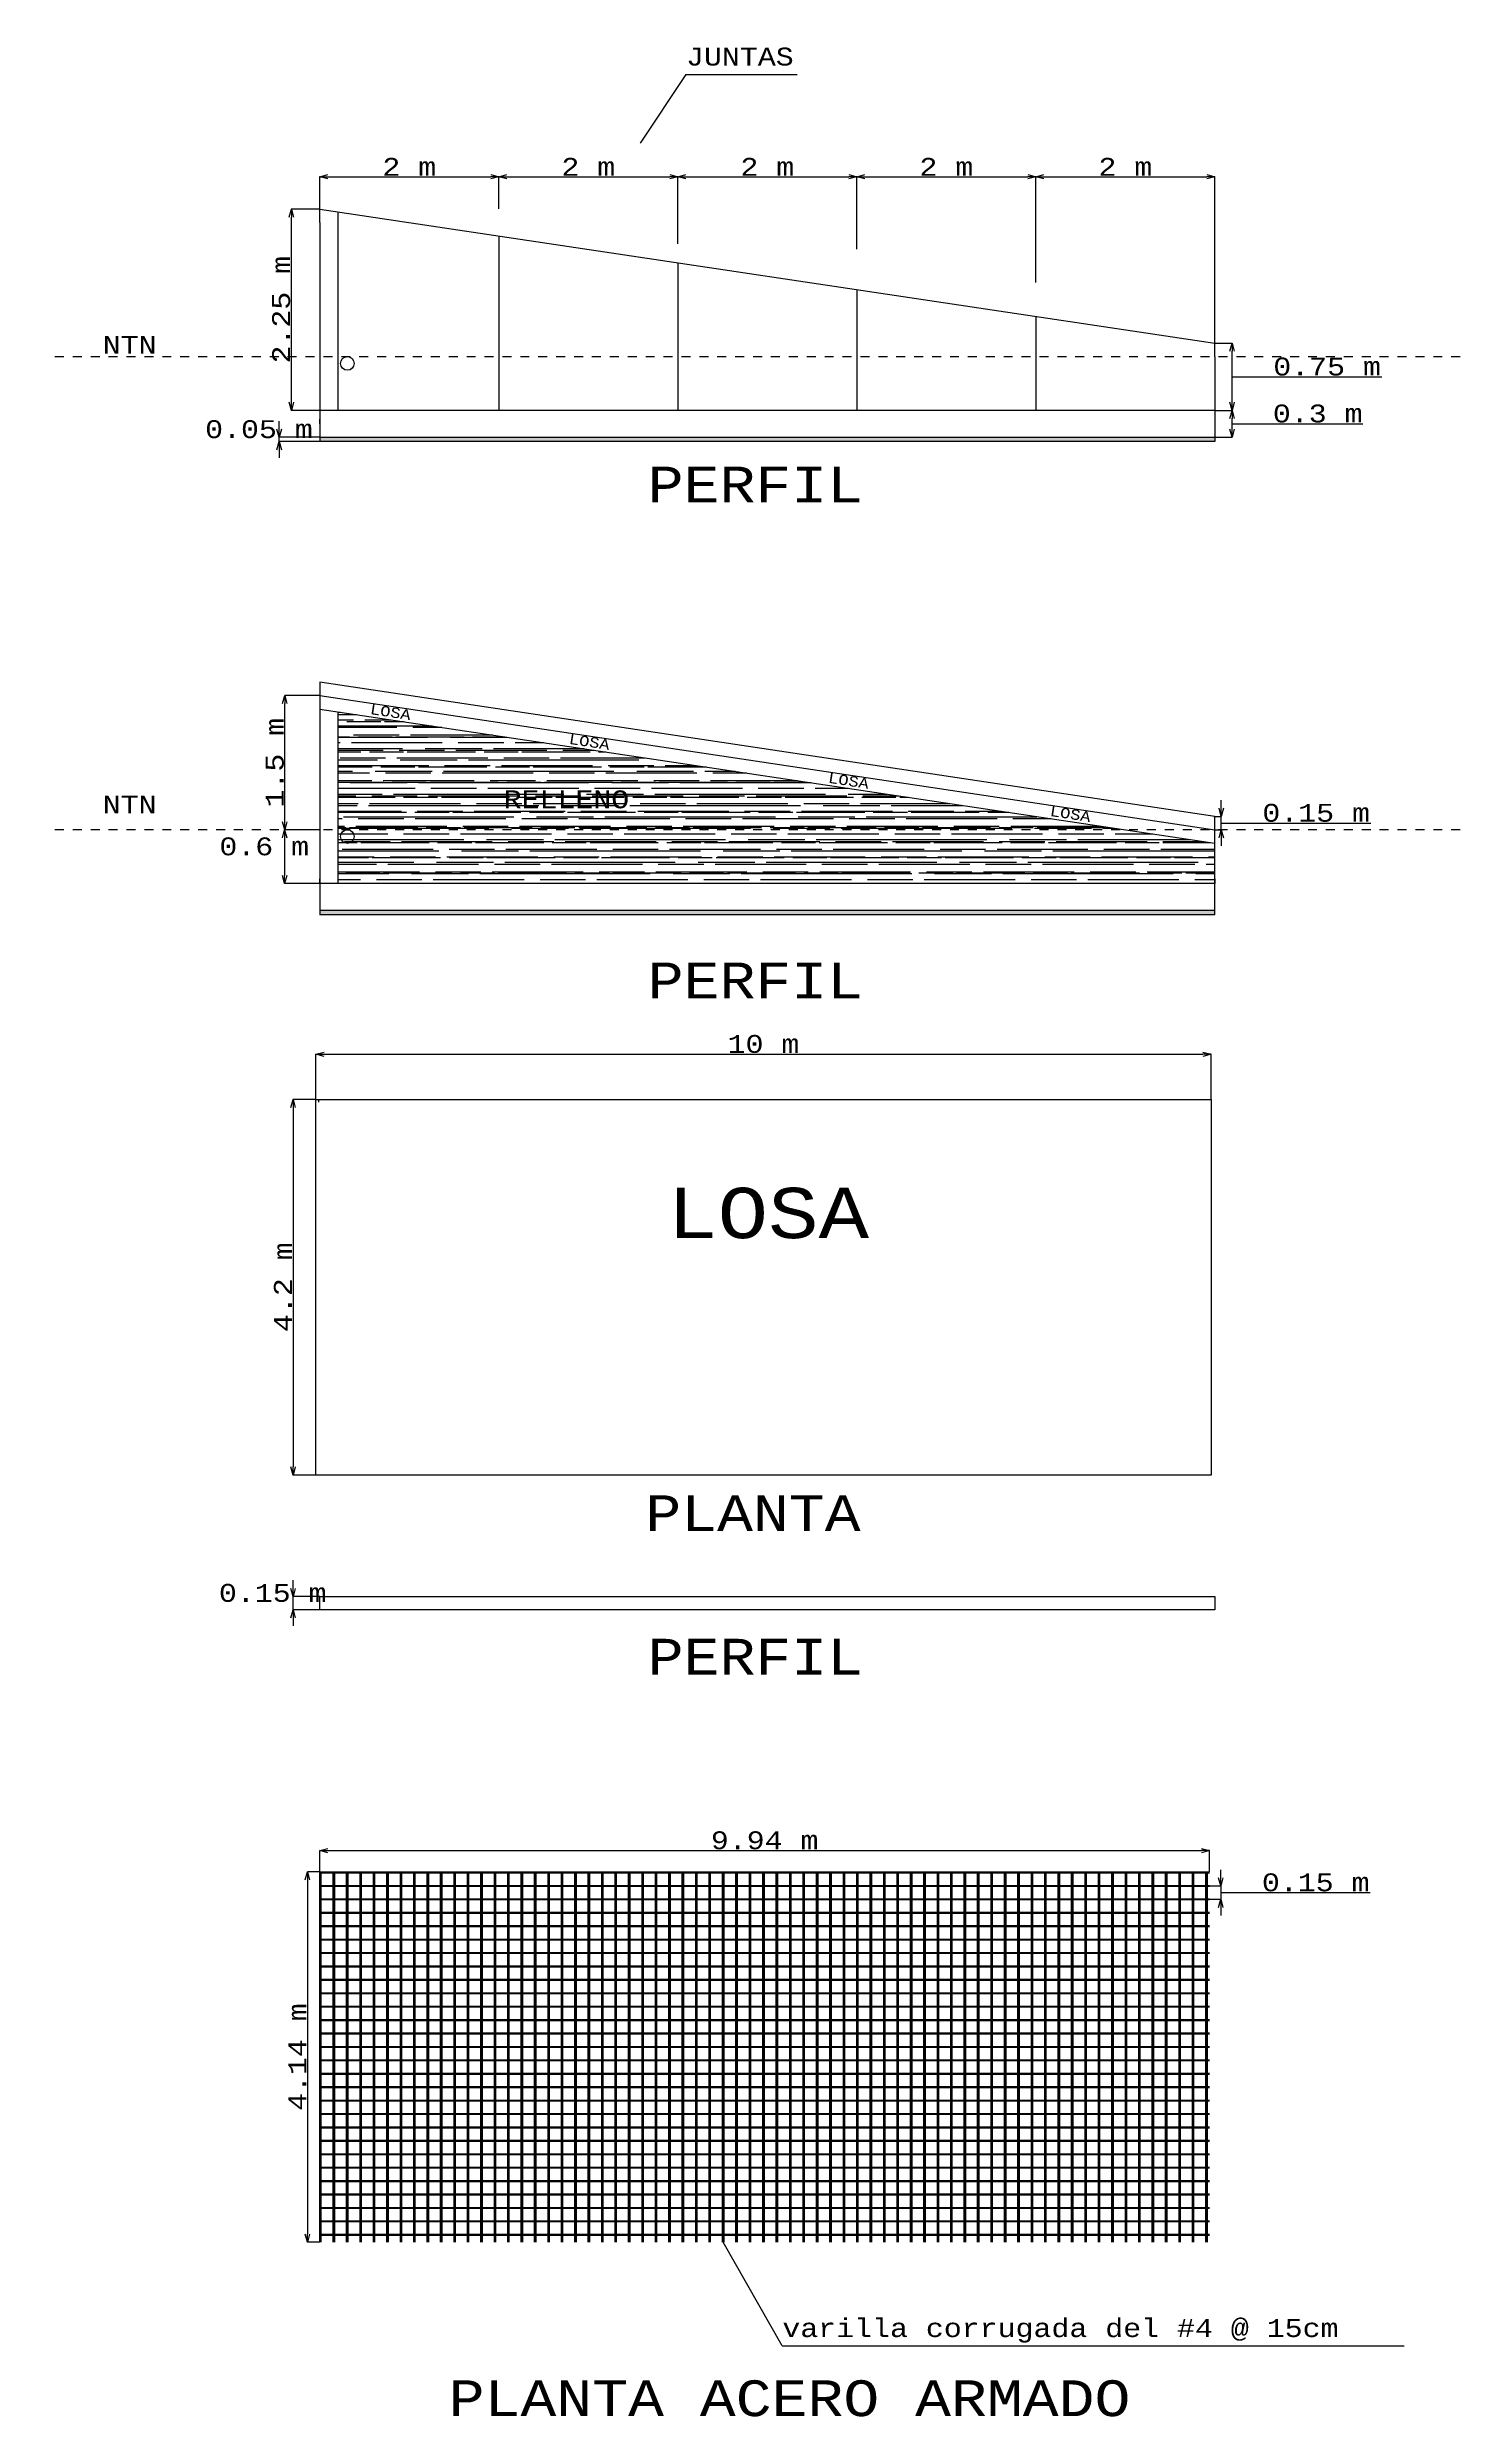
# Model space of a CAD drawing. Header units: metres. Extents: x 851 to 969, y 753 to 824.
# Drawn here: x 937.09 to 952.86, y 753.4 to 779.89 of the extents above; entities that cross this region are included whole.
import ezdxf

# ---------------------------------------------------------------- set-up
doc = ezdxf.new("R2010")
doc.units = ezdxf.units.M
doc.linetypes.add('DASHED2', pattern=[0.375, 0.25, -0.125])
doc.styles.get("Standard").update_dxf_attribs({"font": 'cour.ttf', "height": 0.2})
doc.dimstyles.new('ISO-25 (Metros)', dxfattribs={"dimscale": 0.001, "dimtxt": 0.2, "dimasz": 90, "dimexe": 1.25, "dimexo": 0.625, "dimtad": 1, "dimtoh": 1, "dimdsep": 46, "dimtxsty": 'Standard', "dimblk": 'OPEN30', "dimcen": 2.5, "dimclrd": 220, "dimclre": 220, "dimclrt": 220, "dimadec": 0, "dimazin": 0, "dimtfac": 1, "dimtmove": 1, "dimatfit": 3, "dimfxl": 1, "dimarcsym": 0})

# ---------------------------------------------------------------- blocks, each defined once
blk = doc.blocks.new('_Open30')
at = {"color": 0, "linetype": 'ByBlock', "lineweight": -2}
for p, q in [((-1, 0.27), (0, 0)), ((0, 0), (-1, -0.27)), ((0, 0), (-1, 0))]:
    blk.add_line(p, q, dxfattribs=at)
blk = doc.blocks.new('*D13')
at = {"color": 220, "lineweight": -2, "transparency": 16777216}
for p, q in [((940.13, 778.085), (940.13, 778.447)), ((940.22, 778.446), (942.04, 778.446)), ((942.13, 778.085), (942.13, 778.447))]:
    blk.add_line(p, q, dxfattribs=at)
at = {"layer": 'Defpoints', "color": 0, "transparency": 16777216}
for p in [(942.13, 778.446), (940.13, 778.084), (942.13, 778.084)]:
    blk.add_point(p, dxfattribs=at)
at = {"color": 220, "lineweight": -2, "transparency": 16777216, "xscale": 0.09, "yscale": 0.09, "zscale": 0.09, "rotation": 180}
blk.add_blockref('_Open30', (940.13, 778.446), dxfattribs=at)
at = {"color": 220, "lineweight": -2, "transparency": 16777216, "xscale": 0.09, "yscale": 0.09, "zscale": 0.09}
blk.add_blockref('_Open30', (942.13, 778.446), dxfattribs=at)
at = {"color": 220, "transparency": 16777216, "insert": (941.13, 778.556), "char_height": 0.2, "attachment_point": 5}
blk.add_mtext('2 m', dxfattribs=at)
blk = doc.blocks.new('*D14')
at = {"color": 220, "lineweight": -2, "transparency": 16777216}
for p, q in [((942.13, 778.085), (942.13, 778.447)), ((942.22, 778.446), (944.04, 778.446)), ((944.13, 778.085), (944.13, 778.447))]:
    blk.add_line(p, q, dxfattribs=at)
at = {"layer": 'Defpoints', "color": 0, "transparency": 16777216}
for p in [(944.13, 778.446), (942.13, 778.084), (944.13, 778.084)]:
    blk.add_point(p, dxfattribs=at)
at = {"color": 220, "lineweight": -2, "transparency": 16777216, "xscale": 0.09, "yscale": 0.09, "zscale": 0.09, "rotation": 180}
blk.add_blockref('_Open30', (942.13, 778.446), dxfattribs=at)
at = {"color": 220, "lineweight": -2, "transparency": 16777216, "xscale": 0.09, "yscale": 0.09, "zscale": 0.09}
blk.add_blockref('_Open30', (944.13, 778.446), dxfattribs=at)
at = {"color": 220, "transparency": 16777216, "insert": (943.13, 778.556), "char_height": 0.2, "attachment_point": 5}
blk.add_mtext('2 m', dxfattribs=at)
blk = doc.blocks.new('*D15')
at = {"color": 220, "lineweight": -2, "transparency": 16777216}
for p, q in [((944.13, 777.696), (944.13, 778.447)), ((944.22, 778.446), (946.04, 778.446)), ((946.13, 778.085), (946.13, 778.447))]:
    blk.add_line(p, q, dxfattribs=at)
at = {"layer": 'Defpoints', "color": 0, "transparency": 16777216}
for p in [(946.13, 778.446), (946.13, 778.084), (944.13, 777.695)]:
    blk.add_point(p, dxfattribs=at)
at = {"color": 220, "lineweight": -2, "transparency": 16777216, "xscale": 0.09, "yscale": 0.09, "zscale": 0.09, "rotation": 180}
blk.add_blockref('_Open30', (944.13, 778.446), dxfattribs=at)
at = {"color": 220, "lineweight": -2, "transparency": 16777216, "xscale": 0.09, "yscale": 0.09, "zscale": 0.09}
blk.add_blockref('_Open30', (946.13, 778.446), dxfattribs=at)
at = {"color": 220, "transparency": 16777216, "insert": (945.13, 778.556), "char_height": 0.2, "attachment_point": 5}
blk.add_mtext('2 m', dxfattribs=at)
blk = doc.blocks.new('*D16')
at = {"color": 220, "lineweight": -2, "transparency": 16777216}
for p, q in [((946.13, 777.634), (946.13, 778.447)), ((946.22, 778.446), (948.04, 778.446)), ((948.13, 778.085), (948.13, 778.447))]:
    blk.add_line(p, q, dxfattribs=at)
at = {"layer": 'Defpoints', "color": 0, "transparency": 16777216}
for p in [(948.13, 778.446), (948.13, 778.084), (946.13, 777.634)]:
    blk.add_point(p, dxfattribs=at)
at = {"color": 220, "lineweight": -2, "transparency": 16777216, "xscale": 0.09, "yscale": 0.09, "zscale": 0.09, "rotation": 180}
blk.add_blockref('_Open30', (946.13, 778.446), dxfattribs=at)
at = {"color": 220, "lineweight": -2, "transparency": 16777216, "xscale": 0.09, "yscale": 0.09, "zscale": 0.09}
blk.add_blockref('_Open30', (948.13, 778.446), dxfattribs=at)
at = {"color": 220, "transparency": 16777216, "insert": (947.13, 778.556), "char_height": 0.2, "attachment_point": 5}
blk.add_mtext('2 m', dxfattribs=at)
blk = doc.blocks.new('*D17')
at = {"color": 220, "lineweight": -2, "transparency": 16777216}
for p, q in [((948.13, 777.264), (948.13, 778.447)), ((948.22, 778.446), (950.04, 778.446)), ((950.13, 776.585), (950.13, 778.447))]:
    blk.add_line(p, q, dxfattribs=at)
at = {"layer": 'Defpoints', "color": 0, "transparency": 16777216}
for p in [(950.13, 778.446), (948.13, 777.263), (950.13, 776.584)]:
    blk.add_point(p, dxfattribs=at)
at = {"color": 220, "lineweight": -2, "transparency": 16777216, "xscale": 0.09, "yscale": 0.09, "zscale": 0.09, "rotation": 180}
blk.add_blockref('_Open30', (948.13, 778.446), dxfattribs=at)
at = {"color": 220, "lineweight": -2, "transparency": 16777216, "xscale": 0.09, "yscale": 0.09, "zscale": 0.09}
blk.add_blockref('_Open30', (950.13, 778.446), dxfattribs=at)
at = {"color": 220, "transparency": 16777216, "insert": (949.13, 778.556), "char_height": 0.2, "attachment_point": 5}
blk.add_mtext('2 m', dxfattribs=at)
blk = doc.blocks.new('*D18')
at = {"color": 220, "lineweight": -2, "transparency": 16777216}
for p, q in [((940.087, 768.131), (940.087, 768.638)), ((940.177, 768.636), (949.997, 768.636)), ((950.087, 768.131), (950.087, 768.638))]:
    blk.add_line(p, q, dxfattribs=at)
at = {"layer": 'Defpoints', "color": 0, "transparency": 16777216}
for p in [(950.087, 768.636), (940.087, 768.131), (950.087, 768.131)]:
    blk.add_point(p, dxfattribs=at)
at = {"color": 220, "lineweight": -2, "transparency": 16777216, "xscale": 0.09, "yscale": 0.09, "zscale": 0.09, "rotation": 180}
blk.add_blockref('_Open30', (940.087, 768.636), dxfattribs=at)
at = {"color": 220, "lineweight": -2, "transparency": 16777216, "xscale": 0.09, "yscale": 0.09, "zscale": 0.09}
blk.add_blockref('_Open30', (950.087, 768.636), dxfattribs=at)
at = {"color": 220, "transparency": 16777216, "insert": (945.087, 768.749), "char_height": 0.2, "attachment_point": 5}
blk.add_mtext('10 m', dxfattribs=at)
blk = doc.blocks.new('*D19')
at = {"color": 220, "lineweight": -2, "transparency": 16777216}
for p, q in [((940.086, 768.131), (939.83, 768.131)), ((939.831, 768.041), (939.831, 764.021)), ((940.086, 763.931), (939.83, 763.931))]:
    blk.add_line(p, q, dxfattribs=at)
at = {"layer": 'Defpoints', "color": 0, "transparency": 16777216}
for p in [(940.087, 768.131), (939.831, 763.931), (940.087, 763.931)]:
    blk.add_point(p, dxfattribs=at)
at = {"color": 220, "lineweight": -2, "transparency": 16777216, "xscale": 0.09, "yscale": 0.09, "zscale": 0.09}
for p, rotation in [((939.831, 768.131), 90), ((939.831, 763.931), 270)]:
    blk.add_blockref('_Open30', p, dxfattribs=dict(at, rotation=rotation))
at = {"color": 220, "transparency": 16777216, "insert": (939.718, 766.031), "char_height": 0.2, "attachment_point": 5, "rotation": 90}
blk.add_mtext('4.2 m', dxfattribs=at)
blk = doc.blocks.new('*D20')
at = {"color": 220, "lineweight": -2, "transparency": 16777216}
for p, q in [((940.13, 759.495), (940.13, 759.734)), ((940.22, 759.733), (949.98, 759.733)), ((950.07, 759.495), (950.07, 759.734))]:
    blk.add_line(p, q, dxfattribs=at)
at = {"layer": 'Defpoints', "color": 0, "transparency": 16777216}
for p in [(950.07, 759.733), (940.13, 759.494), (950.07, 759.494)]:
    blk.add_point(p, dxfattribs=at)
at = {"color": 220, "lineweight": -2, "transparency": 16777216, "xscale": 0.09, "yscale": 0.09, "zscale": 0.09, "rotation": 180}
blk.add_blockref('_Open30', (940.13, 759.733), dxfattribs=at)
at = {"color": 220, "lineweight": -2, "transparency": 16777216, "xscale": 0.09, "yscale": 0.09, "zscale": 0.09}
blk.add_blockref('_Open30', (950.07, 759.733), dxfattribs=at)
at = {"color": 220, "transparency": 16777216, "insert": (945.1, 759.846), "char_height": 0.2, "attachment_point": 5}
blk.add_mtext('9.94 m', dxfattribs=at)
blk = doc.blocks.new('*D21')
at = {"color": 220, "lineweight": -2, "transparency": 16777216}
for p, q in [((940.129, 759.494), (939.991, 759.494)), ((939.992, 759.404), (939.992, 755.444)), ((940.129, 755.354), (939.991, 755.354))]:
    blk.add_line(p, q, dxfattribs=at)
at = {"layer": 'Defpoints', "color": 0, "transparency": 16777216}
for p in [(940.13, 759.494), (939.992, 755.354), (940.13, 755.354)]:
    blk.add_point(p, dxfattribs=at)
at = {"color": 220, "lineweight": -2, "transparency": 16777216, "xscale": 0.09, "yscale": 0.09, "zscale": 0.09}
for p, rotation in [((939.992, 759.494), 90), ((939.992, 755.354), 270)]:
    blk.add_blockref('_Open30', p, dxfattribs=dict(at, rotation=rotation))
at = {"color": 220, "transparency": 16777216, "insert": (939.88, 757.424), "char_height": 0.2, "attachment_point": 5, "rotation": 90}
blk.add_mtext('4.14 m', dxfattribs=at)
blk = doc.blocks.new('*D22')
at = {"color": 220, "lineweight": -2, "transparency": 16777216}
for p, q in [((950.196, 759.428), (950.196, 759.518)), ((950.071, 759.338), (950.197, 759.338)), ((950.071, 759.188), (950.197, 759.188)), ((950.196, 759.338), (950.196, 759.188)), ((950.196, 759.338), (950.196, 759.188)), ((950.196, 759.263), (950.647, 759.263)), ((950.647, 759.263), (951.867, 759.263)), ((950.196, 759.098), (950.196, 759.008))]:
    blk.add_line(p, q, dxfattribs=at)
at = {"layer": 'Defpoints', "color": 0, "transparency": 16777216}
for p in [(950.07, 759.338), (950.07, 759.188), (950.196, 759.188)]:
    blk.add_point(p, dxfattribs=at)
at = {"color": 220, "lineweight": -2, "transparency": 16777216, "xscale": 0.09, "yscale": 0.09, "zscale": 0.09}
for p, rotation in [((950.196, 759.338), 270), ((950.196, 759.188), 90)]:
    blk.add_blockref('_Open30', p, dxfattribs=dict(at, rotation=rotation))
at = {"color": 220, "transparency": 16777216, "insert": (951.257, 759.376), "char_height": 0.2, "attachment_point": 5}
blk.add_mtext('0.15 m', dxfattribs=at)
blk = doc.blocks.new('*D23')
at = {"color": 220, "lineweight": -2, "transparency": 16777216}
for p, q in [((940.129, 762.574), (939.83, 762.574)), ((939.831, 762.664), (939.831, 762.754)), ((939.831, 762.424), (939.831, 762.574)), ((939.831, 762.424), (939.831, 762.574)), ((940.129, 762.424), (939.83, 762.424)), ((939.831, 762.334), (939.831, 762.244))]:
    blk.add_line(p, q, dxfattribs=at)
at = {"layer": 'Defpoints', "color": 0, "transparency": 16777216}
for p in [(939.831, 762.574), (940.13, 762.574), (940.13, 762.424)]:
    blk.add_point(p, dxfattribs=at)
at = {"color": 220, "lineweight": -2, "transparency": 16777216, "xscale": 0.09, "yscale": 0.09, "zscale": 0.09}
for p, rotation in [((939.831, 762.574), 270), ((939.831, 762.424), 90)]:
    blk.add_blockref('_Open30', p, dxfattribs=dict(at, rotation=rotation))
at = {"color": 220, "transparency": 16777216, "insert": (939.604, 762.612), "char_height": 0.2, "attachment_point": 5}
blk.add_mtext('0.15 m', dxfattribs=at)
blk = doc.blocks.new('*D34')
at = {"color": 220, "lineweight": -2, "transparency": 16777216}
for p, q in [((939.676, 775.624), (939.676, 775.714)), ((940.129, 775.534), (939.675, 775.534)), ((940.129, 775.484), (939.675, 775.484)), ((939.676, 775.484), (939.676, 775.534)), ((939.676, 775.484), (939.676, 775.534)), ((939.676, 775.394), (939.676, 775.304))]:
    blk.add_line(p, q, dxfattribs=at)
at = {"layer": 'Defpoints', "color": 0, "transparency": 16777216}
for p in [(939.676, 775.534), (940.13, 775.534), (940.13, 775.484)]:
    blk.add_point(p, dxfattribs=at)
at = {"color": 220, "lineweight": -2, "transparency": 16777216, "xscale": 0.09, "yscale": 0.09, "zscale": 0.09}
for p, rotation in [((939.676, 775.534), 270), ((939.676, 775.484), 90)]:
    blk.add_blockref('_Open30', p, dxfattribs=dict(at, rotation=rotation))
at = {"color": 220, "transparency": 16777216, "insert": (939.45, 775.622), "char_height": 0.2, "attachment_point": 5}
blk.add_mtext('0.05 m', dxfattribs=at)
blk = doc.blocks.new('*D35')
at = {"color": 220, "lineweight": -2, "transparency": 16777216}
for p, q in [((950.131, 775.834), (950.324, 775.834)), ((950.323, 775.624), (950.323, 775.744)), ((950.323, 775.684), (950.774, 775.684)), ((950.774, 775.684), (951.784, 775.684)), ((950.131, 775.534), (950.324, 775.534))]:
    blk.add_line(p, q, dxfattribs=at)
at = {"layer": 'Defpoints', "color": 0, "transparency": 16777216}
for p in [(950.13, 775.834), (950.323, 775.834), (950.13, 775.534)]:
    blk.add_point(p, dxfattribs=at)
at = {"color": 220, "lineweight": -2, "transparency": 16777216, "xscale": 0.09, "yscale": 0.09, "zscale": 0.09}
for p, rotation in [((950.323, 775.834), 90), ((950.323, 775.534), 270)]:
    blk.add_blockref('_Open30', p, dxfattribs=dict(at, rotation=rotation))
at = {"color": 220, "transparency": 16777216, "insert": (951.279, 775.797), "char_height": 0.2, "attachment_point": 5}
blk.add_mtext('0.3 m', dxfattribs=at)
blk = doc.blocks.new('*D36')
at = {"color": 220, "lineweight": -2, "transparency": 16777216}
for p, q in [((950.131, 776.584), (950.324, 776.584)), ((950.323, 775.924), (950.323, 776.494)), ((950.323, 776.209), (950.774, 776.209)), ((950.774, 776.209), (951.994, 776.209)), ((950.131, 775.834), (950.324, 775.834))]:
    blk.add_line(p, q, dxfattribs=at)
at = {"layer": 'Defpoints', "color": 0, "transparency": 16777216}
for p in [(950.13, 776.584), (950.323, 776.584), (950.13, 775.834)]:
    blk.add_point(p, dxfattribs=at)
at = {"color": 220, "lineweight": -2, "transparency": 16777216, "xscale": 0.09, "yscale": 0.09, "zscale": 0.09}
for p, rotation in [((950.323, 776.584), 90), ((950.323, 775.834), 270)]:
    blk.add_blockref('_Open30', p, dxfattribs=dict(at, rotation=rotation))
at = {"color": 220, "transparency": 16777216, "insert": (951.384, 776.322), "char_height": 0.2, "attachment_point": 5}
blk.add_mtext('0.75 m', dxfattribs=at)
blk = doc.blocks.new('*D37')
at = {"color": 220, "lineweight": -2, "transparency": 16777216}
for p, q in [((940.129, 778.084), (939.811, 778.084)), ((939.812, 775.924), (939.812, 777.994)), ((940.129, 775.834), (939.811, 775.834))]:
    blk.add_line(p, q, dxfattribs=at)
at = {"layer": 'Defpoints', "color": 0, "transparency": 16777216}
for p in [(939.812, 778.084), (940.13, 778.084), (940.13, 775.834)]:
    blk.add_point(p, dxfattribs=at)
at = {"color": 220, "lineweight": -2, "transparency": 16777216, "xscale": 0.09, "yscale": 0.09, "zscale": 0.09}
for p, rotation in [((939.812, 778.084), 90), ((939.812, 775.834), 270)]:
    blk.add_blockref('_Open30', p, dxfattribs=dict(at, rotation=rotation))
at = {"color": 220, "transparency": 16777216, "insert": (939.699, 776.959), "char_height": 0.2, "attachment_point": 5, "rotation": 90}
blk.add_mtext('2.25 m', dxfattribs=at)
blk = doc.blocks.new('*D38')
at = {"color": 220, "lineweight": -2, "transparency": 16777216}
for p, q in [((950.201, 771.385), (950.201, 771.475)), ((950.131, 771.295), (950.202, 771.295)), ((950.131, 771.145), (950.202, 771.145)), ((950.201, 771.145), (950.201, 771.295)), ((950.201, 771.145), (950.201, 771.295)), ((950.201, 771.22), (950.652, 771.22)), ((950.201, 771.055), (950.201, 770.965)), ((950.652, 771.22), (951.872, 771.22))]:
    blk.add_line(p, q, dxfattribs=at)
at = {"layer": 'Defpoints', "color": 0, "transparency": 16777216}
for p in [(950.13, 771.295), (950.13, 771.145), (950.201, 771.295)]:
    blk.add_point(p, dxfattribs=at)
at = {"color": 220, "lineweight": -2, "transparency": 16777216, "xscale": 0.09, "yscale": 0.09, "zscale": 0.09}
for p, rotation in [((950.201, 771.295), 270), ((950.201, 771.145), 90)]:
    blk.add_blockref('_Open30', p, dxfattribs=dict(at, rotation=rotation))
at = {"color": 220, "transparency": 16777216, "insert": (951.262, 771.333), "char_height": 0.2, "attachment_point": 5}
blk.add_mtext('0.15 m', dxfattribs=at)
blk = doc.blocks.new('*D39')
at = {"color": 220, "lineweight": -2, "transparency": 16777216}
for p, q in [((940.129, 772.645), (939.738, 772.645)), ((939.739, 771.235), (939.739, 772.555)), ((940.129, 771.145), (939.738, 771.145))]:
    blk.add_line(p, q, dxfattribs=at)
at = {"layer": 'Defpoints', "color": 0, "transparency": 16777216}
for p in [(939.739, 772.645), (940.13, 772.645), (940.13, 771.145)]:
    blk.add_point(p, dxfattribs=at)
at = {"color": 220, "lineweight": -2, "transparency": 16777216, "xscale": 0.09, "yscale": 0.09, "zscale": 0.09}
for p, rotation in [((939.739, 772.645), 90), ((939.739, 771.145), 270)]:
    blk.add_blockref('_Open30', p, dxfattribs=dict(at, rotation=rotation))
at = {"color": 220, "transparency": 16777216, "insert": (939.628, 771.895), "char_height": 0.2, "attachment_point": 5, "rotation": 90}
blk.add_mtext('1.5 m', dxfattribs=at)
blk = doc.blocks.new('*D40')
at = {"color": 220, "lineweight": -2, "transparency": 16777216}
for p, q in [((940.129, 771.145), (939.734, 771.145)), ((939.736, 771.055), (939.736, 770.635)), ((940.129, 770.545), (939.734, 770.545))]:
    blk.add_line(p, q, dxfattribs=at)
at = {"layer": 'Defpoints', "color": 0, "transparency": 16777216}
for p in [(940.13, 771.145), (939.736, 770.545), (940.13, 770.545)]:
    blk.add_point(p, dxfattribs=at)
at = {"color": 220, "lineweight": -2, "transparency": 16777216, "xscale": 0.09, "yscale": 0.09, "zscale": 0.09}
for p, rotation in [((939.736, 771.145), 90), ((939.736, 770.545), 270)]:
    blk.add_blockref('_Open30', p, dxfattribs=dict(at, rotation=rotation))
at = {"color": 220, "transparency": 16777216, "insert": (939.509, 770.958), "char_height": 0.2, "attachment_point": 5}
blk.add_mtext('0.6 m', dxfattribs=at)

msp = doc.modelspace()

# ---------------------------------------------------------------- hatches: boundary and pattern name
at = {"true_color": 0x939598}
h = msp.add_hatch(dxfattribs=at)
h.set_pattern_fill('CLAY', color=252, scale=0.004)
h.set_pattern_definition([(0, (0.000903, -23.234968), (0, 0.01905), []), (0, (0.000903, -23.231793), (0, 0.01905), []), (0, (0.000903, -23.228618), (0, 0.01905), []), (0, (0.000903, -23.222268), (0, 0.01905), [0.01905, -0.0127])])
h.paths.add_polyline_path([(940.13, 775.534), (940.13, 775.484), (950.13, 775.484), (950.13, 775.534)])
at = {"transparency": 33554687}
h = msp.add_hatch(dxfattribs=at)
h.set_pattern_fill('AR-RROOF', color=32, scale=0.005)
h.set_pattern_definition([(0, (-41.4435, -28.17453), (0.2794, 0.127), [1.905, -0.254, 0.635, -0.127]), (0, (-41.27459, -28.11103), (-0.127, 0.16891), [0.381, -0.04191, 0.762, -0.09525]), (0, (-41.38, -28.06658), (0.6604, 0.08509), [1.016, -0.1778, 0.508, -0.127])])
h.paths.add_polyline_path([(940.33, 772.465), (940.33, 770.545), (950.13, 770.545), (950.13, 770.895), (950.13, 770.995)])
at = {"true_color": 0x939598, "transparency": 33554687}
h = msp.add_hatch(dxfattribs=at)
h.set_pattern_fill('CLAY', color=252, scale=0.004)
h.set_pattern_definition([(0, (0.000903, -28.524527), (0, 0.01905), []), (0, (0.000903, -28.521352), (0, 0.01905), []), (0, (0.000903, -28.518177), (0, 0.01905), []), (0, (0.000903, -28.511827), (0, 0.01905), [0.01905, -0.0127])])
h.paths.add_polyline_path([(940.13, 770.245), (940.13, 770.195), (950.13, 770.195), (950.13, 770.245)])

# ---------------------------------------------------------------- linework, layer by layer
at = {"transparency": 33554687}
for p, q in [((944.221, 779.59), (943.708, 778.82)), ((944.221, 779.59), (945.462, 779.59)), ((940.13, 777.934), (940.13, 778.084)), ((940.13, 778.084), (950.13, 776.584)), ((940.13, 777.934), (940.13, 775.484)), ((950.13, 776.434), (950.13, 776.584)), ((940.13, 772.795), (940.13, 770.195)), ((940.13, 772.795), (940.13, 772.795)), ((950.13, 771.295), (940.13, 772.795)), ((940.13, 772.645), (950.13, 771.145)), ((940.13, 772.495), (950.13, 770.995)), ((950.13, 770.195), (950.13, 771.295)), ((950.13, 770.195), (940.13, 770.195)), ((940.087, 768.131), (940.117, 768.131)), ((940.117, 768.131), (940.117, 768.101)), ((940.13, 762.574), (950.13, 762.574)), ((940.13, 762.424), (940.13, 762.574)), ((950.13, 762.574), (950.13, 762.424)), ((950.13, 762.424), (940.13, 762.424)), ((940.13, 759.494), (950.07, 759.494)), ((940.13, 755.354), (940.13, 759.494)), ((940.13, 759.494), (950.07, 759.494)), ((945.297, 754.196), (944.636, 755.354)), ((945.297, 754.196), (952.245, 754.196))]:
    msp.add_line(p, q, dxfattribs=at)
at = {"color": 251, "linetype": 'DASHED2', "ltscale": 150, "true_color": 0x636466, "transparency": 33554559}
msp.add_line((940.33, 778.054), (940.33, 775.834), dxfattribs=at)
for p, q in [((942.13, 777.784), (942.13, 775.834)), ((944.13, 777.484), (944.13, 775.834)), ((946.13, 777.184), (946.13, 775.834)), ((948.13, 776.884), (948.13, 775.834)), ((950.13, 775.484), (940.13, 775.484)), ((940.33, 772.465), (940.33, 770.545))]:
    msp.add_line(p, q)
at = {"color": 1, "linetype": 'DASHED2', "ltscale": 0.35, "transparency": 33554559}
for p, q in [((953.871, 776.434), (937.087, 776.434)), ((953.871, 771.145), (937.087, 771.145))]:
    msp.add_line(p, q, dxfattribs=at)
at = {"color": 7}
for p, q in [((950.13, 776.434), (950.13, 776.034)), ((950.13, 775.834), (940.13, 775.834)), ((950.13, 776.034), (950.13, 775.484)), ((940.13, 775.534), (950.13, 775.534))]:
    msp.add_line(p, q, dxfattribs=at)
at = {"color": 251, "true_color": 0x636466}
for p, q in [((940.13, 775.684), (940.13, 775.734)), ((950.13, 775.734), (950.13, 775.684)), ((940.13, 775.534), (950.13, 775.534))]:
    msp.add_line(p, q, dxfattribs=at)
at = {"color": 251, "true_color": 0x636466, "transparency": 33554687}
for p, q in [((940.13, 770.545), (940.13, 770.595)), ((950.13, 770.595), (950.13, 770.545)), ((940.13, 770.245), (950.13, 770.245))]:
    msp.add_line(p, q, dxfattribs=at)
at = {"color": 7, "transparency": 33554687}
for p, q in [((950.13, 770.545), (940.13, 770.545)), ((940.13, 770.245), (950.13, 770.245))]:
    msp.add_line(p, q, dxfattribs=at)
at = {"color": 6, "transparency": 33554687}
for p, q in [((950.07, 759.488), (940.13, 759.488)), ((940.286, 759.494), (940.286, 755.354)), ((940.436, 759.494), (940.436, 755.354)), ((940.586, 759.494), (940.586, 755.354)), ((940.736, 759.494), (940.736, 755.354)), ((940.886, 759.494), (940.886, 755.354)), ((941.036, 759.494), (941.036, 755.354)), ((941.186, 759.494), (941.186, 755.354)), ((941.336, 759.494), (941.336, 755.354)), ((941.486, 759.494), (941.486, 755.354)), ((941.636, 759.494), (941.636, 755.354)), ((941.786, 759.494), (941.786, 755.354)), ((941.936, 759.494), (941.936, 755.354)), ((942.086, 759.494), (942.086, 755.354)), ((942.236, 759.494), (942.236, 755.354)), ((942.386, 759.494), (942.386, 755.354)), ((942.536, 759.494), (942.536, 755.354)), ((942.686, 759.494), (942.686, 755.354)), ((942.836, 759.494), (942.836, 755.354)), ((942.986, 759.494), (942.986, 755.354)), ((943.136, 759.494), (943.136, 755.354)), ((943.286, 759.494), (943.286, 755.354)), ((943.436, 759.494), (943.436, 755.354)), ((943.586, 759.494), (943.586, 755.354)), ((943.736, 759.494), (943.736, 755.354)), ((943.886, 759.494), (943.886, 755.354)), ((944.036, 759.494), (944.036, 755.354)), ((944.186, 759.494), (944.186, 755.354)), ((944.336, 759.494), (944.336, 755.354)), ((944.486, 759.494), (944.486, 755.354)), ((944.636, 759.494), (944.636, 755.354)), ((944.786, 759.494), (944.786, 755.354)), ((944.936, 759.494), (944.936, 755.354)), ((945.086, 759.494), (945.086, 755.354)), ((945.236, 759.494), (945.236, 755.354)), ((945.386, 759.494), (945.386, 755.354)), ((945.536, 759.494), (945.536, 755.354)), ((945.686, 759.494), (945.686, 755.354)), ((945.836, 759.494), (945.836, 755.354)), ((945.986, 759.494), (945.986, 755.354)), ((946.136, 759.494), (946.136, 755.354)), ((946.286, 759.494), (946.286, 755.354)), ((946.436, 759.494), (946.436, 755.354)), ((946.586, 759.494), (946.586, 755.354)), ((946.736, 759.494), (946.736, 755.354)), ((946.886, 759.494), (946.886, 755.354)), ((947.036, 759.494), (947.036, 755.354)), ((947.186, 759.494), (947.186, 755.354)), ((947.336, 759.494), (947.336, 755.354)), ((947.486, 759.494), (947.486, 755.354)), ((947.636, 759.494), (947.636, 755.354)), ((947.786, 759.494), (947.786, 755.354)), ((947.936, 759.494), (947.936, 755.354)), ((948.086, 759.494), (948.086, 755.354)), ((948.236, 759.494), (948.236, 755.354)), ((948.386, 759.494), (948.386, 755.354)), ((948.536, 759.494), (948.536, 755.354)), ((948.686, 759.494), (948.686, 755.354)), ((948.836, 759.494), (948.836, 755.354)), ((948.986, 759.494), (948.986, 755.354)), ((949.136, 759.494), (949.136, 755.354)), ((949.286, 759.494), (949.286, 755.354)), ((949.436, 759.494), (949.436, 755.354)), ((949.586, 759.494), (949.586, 755.354)), ((949.736, 759.494), (949.736, 755.354)), ((949.886, 759.494), (949.886, 755.354)), ((950.036, 759.494), (950.036, 755.354)), ((950.07, 759.338), (940.13, 759.338)), ((950.07, 759.188), (940.13, 759.188)), ((950.07, 759.038), (940.13, 759.038)), ((950.07, 758.888), (940.13, 758.888)), ((950.07, 758.738), (940.13, 758.738)), ((950.07, 758.588), (940.13, 758.588)), ((950.07, 758.438), (940.13, 758.438)), ((950.07, 758.288), (940.13, 758.288)), ((950.07, 758.138), (940.13, 758.138)), ((950.07, 757.988), (940.13, 757.988)), ((950.07, 757.838), (940.13, 757.838)), ((950.07, 757.688), (940.13, 757.688)), ((950.07, 757.538), (940.13, 757.538)), ((950.07, 757.388), (940.13, 757.388)), ((950.07, 757.238), (940.13, 757.238)), ((950.07, 757.088), (940.13, 757.088)), ((950.07, 756.938), (940.13, 756.938)), ((950.07, 756.788), (940.13, 756.788)), ((950.07, 756.638), (940.13, 756.638)), ((950.07, 756.488), (940.13, 756.488)), ((950.07, 756.338), (940.13, 756.338)), ((950.07, 756.188), (940.13, 756.188)), ((950.07, 756.038), (940.13, 756.038)), ((950.07, 755.888), (940.13, 755.888)), ((950.07, 755.738), (940.13, 755.738)), ((950.07, 755.588), (940.13, 755.588)), ((950.07, 755.438), (940.13, 755.438))]:
    msp.add_line(p, q, dxfattribs=at)
at = {"color": 6}
msp.add_line((940.136, 759.494), (940.136, 755.354), dxfattribs=at)
at = {"transparency": 33554687}
for points in [[(950.087, 763.931), (940.087, 763.931), (940.087, 768.131), (950.087, 768.131), (950.087, 763.931)], [(940.13, 755.354), (940.13, 759.494)], [(950.07, 759.481), (940.13, 759.481)], [(940.143, 759.494), (940.143, 755.354)], [(940.28, 755.354), (940.28, 759.494)], [(940.293, 759.494), (940.293, 755.354)], [(940.43, 755.354), (940.43, 759.494)], [(940.443, 759.494), (940.443, 755.354)], [(940.58, 755.354), (940.58, 759.494)], [(940.593, 759.494), (940.593, 755.354)], [(940.73, 755.354), (940.73, 759.494)], [(940.743, 759.494), (940.743, 755.354)], [(940.88, 755.354), (940.88, 759.494)], [(940.893, 759.494), (940.893, 755.354)], [(941.03, 755.354), (941.03, 759.494)], [(941.043, 759.494), (941.043, 755.354)], [(941.18, 755.354), (941.18, 759.494)], [(941.193, 759.494), (941.193, 755.354)], [(941.33, 755.354), (941.33, 759.494)], [(941.343, 759.494), (941.343, 755.354)], [(941.48, 755.354), (941.48, 759.494)], [(941.493, 759.494), (941.493, 755.354)], [(941.63, 755.354), (941.63, 759.494)], [(941.643, 759.494), (941.643, 755.354)], [(941.78, 755.354), (941.78, 759.494)], [(941.793, 759.494), (941.793, 755.354)], [(941.93, 755.354), (941.93, 759.494)], [(941.943, 759.494), (941.943, 755.354)], [(942.08, 755.354), (942.08, 759.494)], [(942.093, 759.494), (942.093, 755.354)], [(942.23, 755.354), (942.23, 759.494)], [(942.243, 759.494), (942.243, 755.354)], [(942.38, 755.354), (942.38, 759.494)], [(942.393, 759.494), (942.393, 755.354)], [(942.53, 755.354), (942.53, 759.494)], [(942.543, 759.494), (942.543, 755.354)], [(942.68, 755.354), (942.68, 759.494)], [(942.693, 759.494), (942.693, 755.354)], [(942.83, 755.354), (942.83, 759.494)], [(942.843, 759.494), (942.843, 755.354)], [(942.98, 755.354), (942.98, 759.494)], [(942.993, 759.494), (942.993, 755.354)], [(943.13, 755.354), (943.13, 759.494)], [(943.143, 759.494), (943.143, 755.354)], [(943.28, 755.354), (943.28, 759.494)], [(943.293, 759.494), (943.293, 755.354)], [(943.43, 755.354), (943.43, 759.494)], [(943.443, 759.494), (943.443, 755.354)], [(943.58, 755.354), (943.58, 759.494)], [(943.593, 759.494), (943.593, 755.354)], [(943.73, 755.354), (943.73, 759.494)], [(943.743, 759.494), (943.743, 755.354)], [(943.88, 755.354), (943.88, 759.494)], [(943.893, 759.494), (943.893, 755.354)], [(944.03, 755.354), (944.03, 759.494)], [(944.043, 759.494), (944.043, 755.354)], [(944.18, 755.354), (944.18, 759.494)], [(944.193, 759.494), (944.193, 755.354)], [(944.33, 755.354), (944.33, 759.494)], [(944.343, 759.494), (944.343, 755.354)], [(944.48, 755.354), (944.48, 759.494)], [(944.493, 759.494), (944.493, 755.354)], [(944.63, 755.354), (944.63, 759.494)], [(944.643, 759.494), (944.643, 755.354)], [(944.78, 755.354), (944.78, 759.494)], [(944.793, 759.494), (944.793, 755.354)], [(944.93, 755.354), (944.93, 759.494)], [(944.943, 759.494), (944.943, 755.354)], [(945.08, 755.354), (945.08, 759.494)], [(945.093, 759.494), (945.093, 755.354)], [(945.23, 755.354), (945.23, 759.494)], [(945.243, 759.494), (945.243, 755.354)], [(945.38, 755.354), (945.38, 759.494)], [(945.393, 759.494), (945.393, 755.354)], [(945.53, 755.354), (945.53, 759.494)], [(945.543, 759.494), (945.543, 755.354)], [(945.68, 755.354), (945.68, 759.494)], [(945.693, 759.494), (945.693, 755.354)], [(945.83, 755.354), (945.83, 759.494)], [(945.843, 759.494), (945.843, 755.354)], [(945.98, 755.354), (945.98, 759.494)], [(945.993, 759.494), (945.993, 755.354)], [(946.13, 755.354), (946.13, 759.494)], [(946.143, 759.494), (946.143, 755.354)], [(946.28, 755.354), (946.28, 759.494)], [(946.293, 759.494), (946.293, 755.354)], [(946.43, 755.354), (946.43, 759.494)], [(946.443, 759.494), (946.443, 755.354)], [(946.58, 755.354), (946.58, 759.494)], [(946.593, 759.494), (946.593, 755.354)], [(946.73, 755.354), (946.73, 759.494)], [(946.743, 759.494), (946.743, 755.354)], [(946.88, 755.354), (946.88, 759.494)], [(946.893, 759.494), (946.893, 755.354)], [(947.03, 755.354), (947.03, 759.494)], [(947.043, 759.494), (947.043, 755.354)], [(947.18, 755.354), (947.18, 759.494)], [(947.193, 759.494), (947.193, 755.354)], [(947.33, 755.354), (947.33, 759.494)], [(947.343, 759.494), (947.343, 755.354)], [(947.48, 755.354), (947.48, 759.494)], [(947.493, 759.494), (947.493, 755.354)], [(947.63, 755.354), (947.63, 759.494)], [(947.643, 759.494), (947.643, 755.354)], [(947.78, 755.354), (947.78, 759.494)], [(947.793, 759.494), (947.793, 755.354)], [(947.93, 755.354), (947.93, 759.494)], [(947.943, 759.494), (947.943, 755.354)], [(948.08, 755.354), (948.08, 759.494)], [(948.093, 759.494), (948.093, 755.354)], [(948.23, 755.354), (948.23, 759.494)], [(948.243, 759.494), (948.243, 755.354)], [(948.38, 755.354), (948.38, 759.494)], [(948.393, 759.494), (948.393, 755.354)], [(948.53, 755.354), (948.53, 759.494)], [(948.543, 759.494), (948.543, 755.354)], [(948.68, 755.354), (948.68, 759.494)], [(948.693, 759.494), (948.693, 755.354)], [(948.83, 755.354), (948.83, 759.494)], [(948.843, 759.494), (948.843, 755.354)], [(948.98, 755.354), (948.98, 759.494)], [(948.993, 759.494), (948.993, 755.354)], [(949.13, 755.354), (949.13, 759.494)], [(949.143, 759.494), (949.143, 755.354)], [(949.28, 755.354), (949.28, 759.494)], [(949.293, 759.494), (949.293, 755.354)], [(949.43, 755.354), (949.43, 759.494)], [(949.443, 759.494), (949.443, 755.354)], [(949.58, 755.354), (949.58, 759.494)], [(949.593, 759.494), (949.593, 755.354)], [(949.73, 755.354), (949.73, 759.494)], [(949.743, 759.494), (949.743, 755.354)], [(949.88, 755.354), (949.88, 759.494)], [(949.893, 759.494), (949.893, 755.354)], [(950.03, 755.354), (950.03, 759.494)], [(950.043, 759.494), (950.043, 755.354)], [(940.13, 759.344), (950.07, 759.344)], [(950.07, 759.331), (940.13, 759.331)], [(940.13, 759.194), (950.07, 759.194)], [(950.07, 759.181), (940.13, 759.181)], [(940.13, 759.044), (950.07, 759.044)], [(950.07, 759.031), (940.13, 759.031)], [(940.13, 758.894), (950.07, 758.894)], [(950.07, 758.881), (940.13, 758.881)], [(940.13, 758.744), (950.07, 758.744)], [(950.07, 758.731), (940.13, 758.731)], [(940.13, 758.594), (950.07, 758.594)], [(950.07, 758.581), (940.13, 758.581)], [(940.13, 758.444), (950.07, 758.444)], [(950.07, 758.431), (940.13, 758.431)], [(940.13, 758.294), (950.07, 758.294)], [(950.07, 758.281), (940.13, 758.281)], [(940.13, 758.144), (950.07, 758.144)], [(950.07, 758.131), (940.13, 758.131)], [(940.13, 757.994), (950.07, 757.994)], [(950.07, 757.981), (940.13, 757.981)], [(940.13, 757.844), (950.07, 757.844)], [(950.07, 757.831), (940.13, 757.831)], [(940.13, 757.694), (950.07, 757.694)], [(950.07, 757.681), (940.13, 757.681)], [(940.13, 757.544), (950.07, 757.544)], [(950.07, 757.531), (940.13, 757.531)], [(940.13, 757.394), (950.07, 757.394)], [(950.07, 757.381), (940.13, 757.381)], [(940.13, 757.244), (950.07, 757.244)], [(950.07, 757.231), (940.13, 757.231)], [(940.13, 757.094), (950.07, 757.094)], [(950.07, 757.081), (940.13, 757.081)], [(940.13, 756.944), (950.07, 756.944)], [(950.07, 756.931), (940.13, 756.931)], [(940.13, 756.794), (950.07, 756.794)], [(950.07, 756.781), (940.13, 756.781)], [(940.13, 756.644), (950.07, 756.644)], [(950.07, 756.631), (940.13, 756.631)], [(940.13, 756.494), (950.07, 756.494)], [(950.07, 756.481), (940.13, 756.481)], [(940.13, 756.344), (950.07, 756.344)], [(950.07, 756.331), (940.13, 756.331)], [(940.13, 756.194), (950.07, 756.194)], [(950.07, 756.181), (940.13, 756.181)], [(940.13, 756.044), (950.07, 756.044)], [(950.07, 756.031), (940.13, 756.031)], [(940.13, 755.894), (950.07, 755.894)], [(950.07, 755.881), (940.13, 755.881)], [(940.13, 755.744), (950.07, 755.744)], [(950.07, 755.731), (940.13, 755.731)], [(940.13, 755.594), (950.07, 755.594)], [(950.07, 755.581), (940.13, 755.581)], [(940.13, 755.444), (950.07, 755.444)], [(950.07, 755.431), (940.13, 755.431)]]:
    msp.add_lwpolyline(points, dxfattribs=at)
at = {"color": 5, "transparency": 33554687}
for centre in [(940.438, 776.358), (940.438, 771.069)]:
    msp.add_circle(centre, 0.0762, dxfattribs=at)

# ---------------------------------------------------------------- texts
at = {"transparency": 33554687, "attachment_point": 1}
for s, width, gutter_width, insert, char_height in [('JUNTAS', 7.33687, 0.728, (944.222, 779.889), 0.2), ('PERFIL', 8.15481, 1, (943.794, 775.204), 0.4), ('RELLENO', 1.89775, 1, (942.184, 771.585), 0.2), ('NTN', 10.02919, 1, (937.705, 771.527), 0.2), ('PERFIL', 8.15481, 1, (943.794, 769.66), 0.4), ('LOSA', 5.33895, 2.813, (944.011, 767.142), 0.5627), ('PLANTA', 8.15481, 1, (943.767, 763.704), 0.4), ('PERFIL', 8.15481, 1, (943.794, 762.1), 0.4), ('varilla corrugada del #4 @ 15cm', 7.33687, 0.728, (945.298, 754.494), 0.2), ('PLANTA ACERO ARMADO', 8.15481, 1, (941.57, 753.81), 0.4)]:
    msp.add_mtext_dynamic_manual_height_columns(s, width=width, gutter_width=gutter_width, heights=[0], dxfattribs=dict(at, insert=insert, char_height=char_height))
at = {"insert": (937.705, 776.666), "char_height": 0.2, "attachment_point": 1}
msp.add_mtext_dynamic_manual_height_columns('NTN', width=10.02919, gutter_width=1, heights=[0], dxfattribs=at)
at = {"transparency": 33554687, "char_height": 0.1139, "attachment_point": 1, "rotation": 351.2978}
for insert in [(940.703, 772.552), (942.925, 772.219), (945.821, 771.784), (948.299, 771.413)]:
    msp.add_mtext_dynamic_manual_height_columns('LOSA', width=1.08107, gutter_width=0.57, heights=[0], dxfattribs=dict(at, insert=insert))

# ---------------------------------------------------------------- dimensions: what is measured, and where the dimension line sits
at = {"transparency": 33554687}
for base, p1, p2, picture, middle in [((942.13, 778.446), (940.13, 778.084), (942.13, 778.084), '*D13', (941.13, 778.556)), ((944.13, 778.446), (942.13, 778.084), (944.13, 778.084), '*D14', (943.13, 778.556)), ((946.13, 778.446), (944.13, 777.695), (946.13, 778.084), '*D15', (945.13, 778.556)), ((948.13, 778.446), (946.13, 777.634), (948.13, 778.084), '*D16', (947.13, 778.556)), ((950.13, 778.446), (948.13, 777.263), (950.13, 776.584), '*D17', (949.13, 778.556)), ((950.087, 768.636), (940.087, 768.131), (950.087, 768.131), '*D18', (945.087, 768.749)), ((950.07, 759.733), (940.13, 759.494), (950.07, 759.494), '*D20', (945.1, 759.846))]:
    dim = msp.add_linear_dim(base=base, p1=p1, p2=p2, dimstyle='ISO-25 (Metros)', override={"dimpost": ' m'}, dxfattribs=at)
    dim.commit()
    dim.dimension.update_dxf_attribs({"geometry": picture, "text_midpoint": middle})
for base, p1, p2, picture, middle in [((939.812, 778.084), (940.13, 775.834), (940.13, 778.084), '*D37', (939.699, 776.959)), ((950.323, 776.584), (950.13, 775.834), (950.13, 776.584), '*D36', (950.774, 776.322)), ((950.323, 775.834), (950.13, 775.534), (950.13, 775.834), '*D35', (950.774, 775.797)), ((939.676, 775.534), (940.13, 775.484), (940.13, 775.534), '*D34', (939.45, 775.622)), ((939.739, 772.645), (940.13, 771.145), (940.13, 772.645), '*D39', (939.628, 771.895)), ((950.201, 771.295), (950.13, 771.145), (950.13, 771.295), '*D38', (950.653, 771.333)), ((939.736, 770.545), (940.13, 771.145), (940.13, 770.545), '*D40', (939.509, 770.958)), ((939.831, 763.931), (940.087, 768.131), (940.087, 763.931), '*D19', (939.718, 766.031)), ((939.831, 762.574), (940.13, 762.424), (940.13, 762.574), '*D23', (939.604, 762.612)), ((950.196, 759.188), (950.07, 759.338), (950.07, 759.188), '*D22', (950.648, 759.376)), ((939.992, 755.354), (940.13, 759.494), (940.13, 755.354), '*D21', (939.88, 757.424))]:
    dim = msp.add_linear_dim(base=base, p1=p1, p2=p2, angle=90, dimstyle='ISO-25 (Metros)', override={"dimpost": ' m'}, dxfattribs=at)
    dim.commit()
    dim.dimension.update_dxf_attribs({"geometry": picture, "text_midpoint": middle})

doc.saveas('drawing.dxf')
